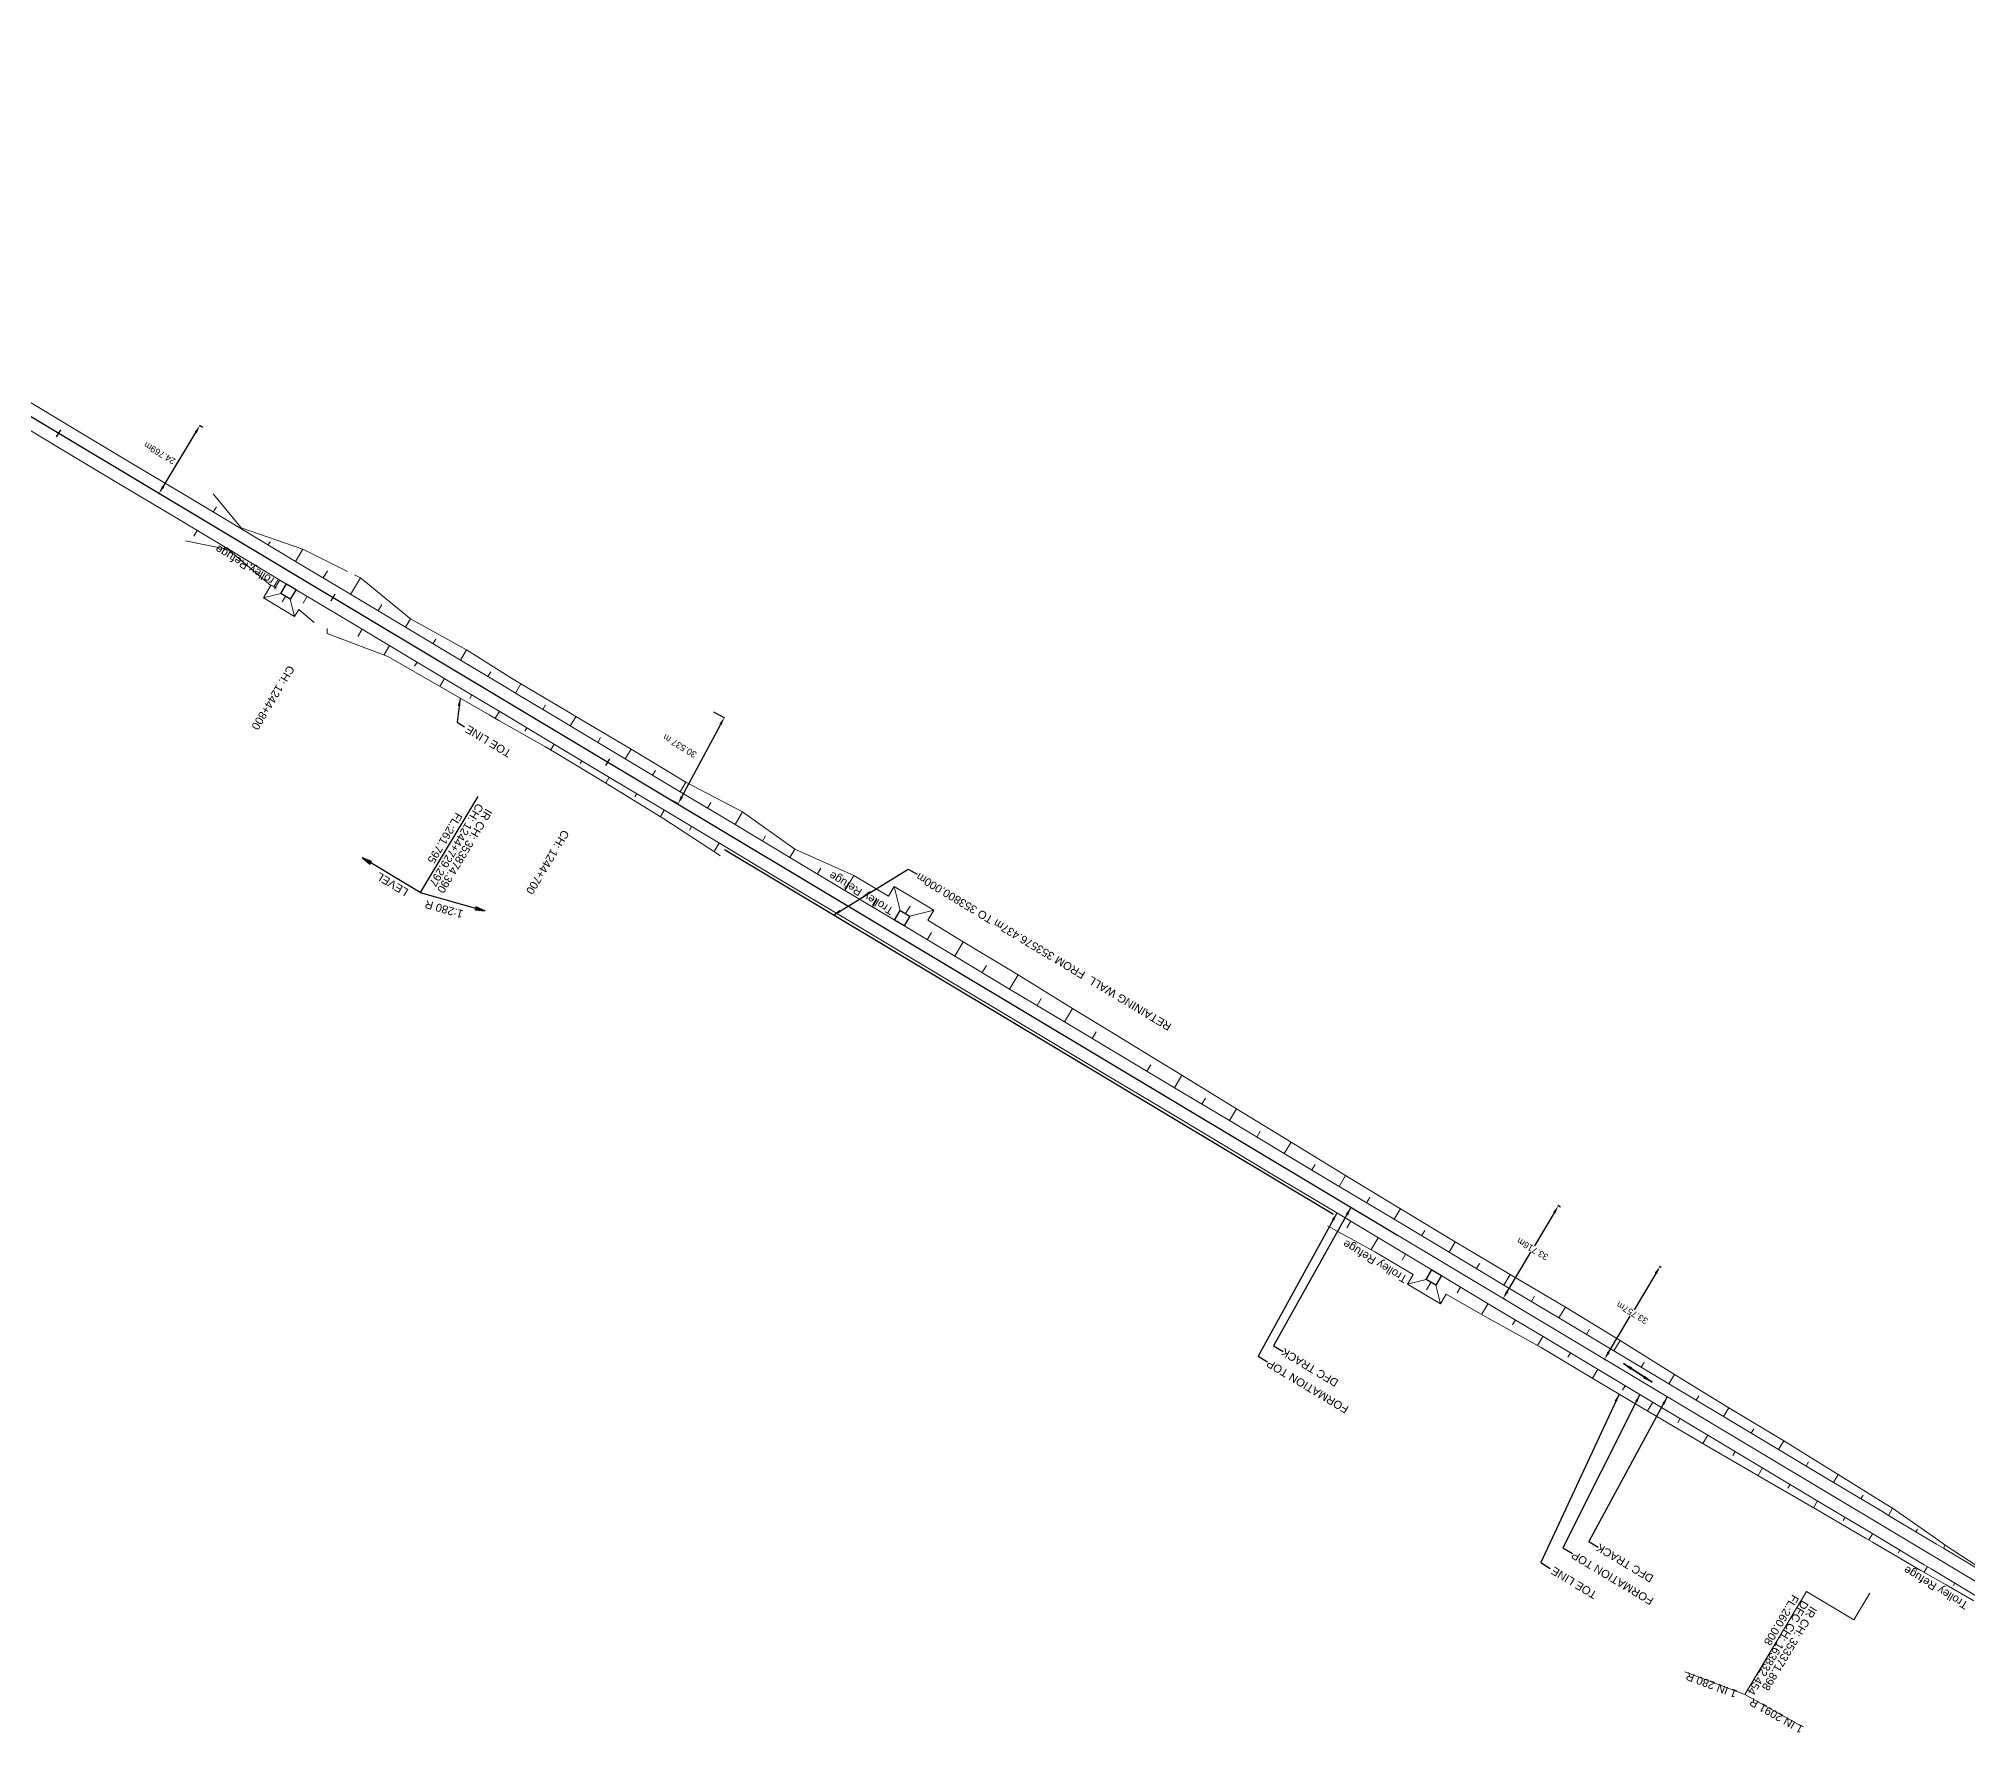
# Model space of a CAD drawing. Header units: metres. Extents: x 593990 to 610403, y 3402023 to 3411833.
# Drawn here: x 599211 to 599813, y 3408290 to 3408819 of the extents above; entities that cross this region are included whole.
import ezdxf
from ezdxf.enums import TextEntityAlignment as Align

# ---------------------------------------------------------------- set-up
doc = ezdxf.new("R2010")
doc.units = ezdxf.units.M
doc.header["$MEASUREMENT"] = 0
doc.linetypes.add('CENTER2', pattern=[1.125, 0.75, -0.125, 0.125, -0.125])
for name, color, linetype, lineweight in [('C-ALIG-DG-LINE', 1, 'CENTER2', 70), ('C-ALIG-LABL-DG', 1, 'Continuous', 25), ('PROPOSED DFCC TOE LINE', 239, 'Continuous', 0), ('PROPOSED DFCC TOE SLOPES', 239, 'Continuous', 0), ('PROPOSED DFCC TRACK', 1, 'Continuous', 0), ('PROPOSED FORMATION LINE - PLAN', 187, 'Continuous', 0), ('PROPOSED GRADES IN PLAN', 10, 'Continuous', 0), ('PROPOSED RETAINING WALL', 154, 'Continuous', 30)]:
    doc.layers.add(name, color=color, linetype=linetype, lineweight=lineweight)
doc.layers.add('Trolley Refuse', color=10, linetype='Continuous')
doc.styles.add('Arial', font='arial.ttf')
doc.styles.get("Standard").update_dxf_attribs({"font": 'arial.ttf'})
doc.styles.add('Style-Arial', font='arial.ttf')
doc.dimstyles.new('ISO-25', dxfattribs={"dimtxt": 2.5, "dimasz": 2.5, "dimexe": 1.25, "dimexo": 0.625, "dimtad": 1, "dimtxsty": 'Standard', "dimcen": 2.5, "dimadec": 0, "dimazin": 0, "dimtfac": 1, "dimtmove": 0, "dimatfit": 3, "dimfxl": 1, "dimarcsym": 0})
doc.dimstyles.get("Standard").update_dxf_attribs({"dimtxt": 0.18, "dimasz": 0.18, "dimexe": 0.18, "dimexo": 0.0625, "dimgap": 0.09, "dimtad": 0, "dimtih": 1, "dimtoh": 1, "dimdec": 4, "dimzin": 0, "dimdsep": 46, "dimtxsty": 'Standard', "dimcen": 0.09, "dimadec": 0, "dimazin": 0, "dimtfac": 1, "dimtdec": 4, "dimtofl": 0, "dimtmove": 0, "dimatfit": 3, "dimfxl": 1, "dimtolj": 1, "dimtzin": 0, "dimarcsym": 0})

# ---------------------------------------------------------------- blocks, each defined once
blk = doc.blocks.new('*D110')
at = {"layer": 'Defpoints', "color": 0, "transparency": 16777216}
for p in [(599421.21, 3408609.05), (599424.7, 3408607.18), (599406.8, 3408582.13)]:
    blk.add_point(p, dxfattribs=at)
at = {"layer": 'PROPOSED DFCC TRACK', "color": 0, "lineweight": -2, "transparency": 16777216}
for p, q in [((599411.47, 3408582.46), (599423.52, 3408604.98)), ((599421.32, 3408608.99), (599424.81, 3408607.12)), ((599406.91, 3408582.07), (599410.4, 3408580.2))]:
    blk.add_line(p, q, dxfattribs=at)
at = {"layer": 'PROPOSED DFCC TRACK', "color": 0, "transparency": 16777216}
for points in [[(599423.15, 3408605.18), (599423.88, 3408604.78), (599424.7, 3408607.18)], [(599411.1, 3408582.66), (599411.84, 3408582.27), (599410.29, 3408580.26)]]:
    blk.add_solid(points, dxfattribs=at)
at = {"layer": 'PROPOSED DFCC TRACK', "color": 0, "lineweight": 0, "transparency": 16777216, "insert": (599410.83, 3408598.34), "char_height": 2, "attachment_point": 5, "rotation": 149, "style": 'Style-Arial'}
blk.add_mtext('\\A1;\\A1;30.537 m', dxfattribs=at)
blk = doc.blocks.new('TerminatorOpen_0.5')
at = {"color": 0, "linetype": 'ByBlock', "lineweight": -2}
for q in [(-1, 0.25), (-1, 0), (-1, -0.25)]:
    blk.add_line((0, 0), q, dxfattribs=at)
blk = doc.blocks.new('*D96')
at = {"layer": 'Defpoints', "color": 0, "transparency": 16777216}
for p in [(599260.88, 3408698.42), (599261.88, 3408697.81), (599249.1, 3408676.6)]:
    blk.add_point(p, dxfattribs=at)
at = {"layer": 'PROPOSED DFCC TRACK', "color": 0, "lineweight": -2, "transparency": 16777216}
for p, q in [((599249.39, 3408679.34), (599259.59, 3408696.27)), ((599261.78, 3408697.88), (599260.78, 3408698.48)), ((599248.99, 3408676.66), (599248, 3408677.26))]:
    blk.add_line(p, q, dxfattribs=at)
at = {"layer": 'PROPOSED DFCC TRACK', "color": 0, "transparency": 16777216}
for points in [[(599259.24, 3408696.49), (599259.95, 3408696.06), (599260.88, 3408698.42)], [(599249.04, 3408679.56), (599249.75, 3408679.13), (599248.1, 3408677.2)]]:
    blk.add_solid(points, dxfattribs=at)
at = {"layer": 'PROPOSED DFCC TRACK', "color": 0, "lineweight": 0, "transparency": 16777216, "insert": (599248.32, 3408689.84), "char_height": 2, "attachment_point": 5, "rotation": 149, "style": 'Style-Arial'}
blk.add_mtext('\\A1;24.769m', dxfattribs=at)
blk = doc.blocks.new('*D138')
at = {"layer": 'Defpoints', "color": 0, "transparency": 16777216}
for p in [(599716.98, 3408435.66), (599717.51, 3408435.34), (599700.19, 3408406.37)]:
    blk.add_point(p, dxfattribs=at)
at = {"layer": 'PROPOSED DFCC TRACK', "color": 0, "lineweight": -2, "transparency": 16777216}
for p, q in [((599717.4, 3408435.41), (599716.87, 3408435.72)), ((599715.7, 3408433.51), (599708.91, 3408422.16)), ((599700.94, 3408408.83), (599707.73, 3408420.19)), ((599700.08, 3408406.44), (599699.55, 3408406.75))]:
    blk.add_line(p, q, dxfattribs=at)
at = {"layer": 'PROPOSED DFCC TRACK', "color": 0, "transparency": 16777216}
for points in [[(599715.34, 3408433.73), (599716.06, 3408433.3), (599716.98, 3408435.66)], [(599700.58, 3408409.05), (599701.3, 3408408.62), (599699.66, 3408406.69)]]:
    blk.add_solid(points, dxfattribs=at)
at = {"layer": 'PROPOSED DFCC TRACK', "color": 0, "lineweight": 0, "transparency": 16777216, "insert": (599708.32, 3408421.17), "char_height": 2, "attachment_point": 5, "rotation": 149, "style": 'Style-Arial'}
blk.add_mtext('\\A1;33.757m', dxfattribs=at)
blk = doc.blocks.new('*D139')
at = {"layer": 'Defpoints', "color": 0, "transparency": 16777216}
for p in [(599685.24, 3408454.62), (599686.02, 3408454.16), (599668.75, 3408425.2)]:
    blk.add_point(p, dxfattribs=at)
at = {"layer": 'PROPOSED DFCC TRACK', "color": 0, "lineweight": -2, "transparency": 16777216}
for p, q in [((599685.91, 3408454.23), (599685.14, 3408454.69)), ((599683.96, 3408452.48), (599677.79, 3408442.11)), ((599669.26, 3408427.81), (599676.61, 3408440.14)), ((599668.65, 3408425.26), (599667.87, 3408425.73))]:
    blk.add_line(p, q, dxfattribs=at)
at = {"layer": 'PROPOSED DFCC TRACK', "color": 0, "transparency": 16777216}
for points in [[(599683.61, 3408452.69), (599684.32, 3408452.26), (599685.24, 3408454.62)], [(599668.9, 3408428.02), (599669.62, 3408427.6), (599667.98, 3408425.66)]]:
    blk.add_solid(points, dxfattribs=at)
at = {"layer": 'PROPOSED DFCC TRACK', "color": 0, "lineweight": 0, "transparency": 16777216, "insert": (599677.2, 3408441.13), "char_height": 2, "attachment_point": 5, "rotation": 149, "style": 'Style-Arial'}
blk.add_mtext('\\A1;33.716m', dxfattribs=at)
blk = doc.blocks.new('Direction')
h = blk.add_hatch(color=256)
h.dxf.hatch_style = 1
h.paths.add_polyline_path([(-5.54, 0), (-4.75, -0.13), (-4.75, 0.13)])
blk.add_lwpolyline([(-5.54, 0), (-4.75, -0.13), (-4.75, 0.13)], close=True)
blk.add_lwpolyline([(0, 0), (-5.54, 0)])
blk = doc.blocks.new('Tick Hor')
blk.add_lwpolyline([(-0.5, 0), (0.5, 0)])

msp = doc.modelspace()

# ---------------------------------------------------------------- linework, layer by layer
at = {"layer": 'C-ALIG-DG-LINE', "color": 1, "linetype": 'Continuous', "lineweight": 30, "flags": 128}
msp.add_lwpolyline([(599635.0375, 3408445.3986), (599010.7832, 3408819.3637)], dxfattribs=at)
at = {"layer": 'PROPOSED DFCC TOE LINE', "lineweight": 0, "flags": 128}
for points in [[(599264.9949, 3408677.0673), (599273.7971, 3408666.5086), (599293.0837, 3408659.7855), (599307.0512, 3408652.8241)], [(599296.6178, 3408636.8843), (599291.8048, 3408640.9573), (599290.4862, 3408638.7561), (599280.7168, 3408644.6085), (599283.0038, 3408648.4263), (599269.7574, 3408659.765), (599256.3714, 3408662.4442)], [(599309.1822, 3408651.762), (599311.0374, 3408650.8374), (599326.6678, 3408638.0109), (599344.1828, 3408628.3306), (599358.1917, 3408619.5441), (599361.1283, 3408617.6995), (599375.3845, 3408609.3259), (599378.3806, 3408607.5806), (599395.5784, 3408597.3707), (599412.6995, 3408587.0328), (599430.4244, 3408577.7028), (599446.7568, 3408566.0483), (599465.1516, 3408557.8365), (599475.9761, 3408551.381), (599477.7821, 3408554.3957), (599490.1165, 3408547.0066), (599488.269, 3408543.9226), (599499.3453, 3408537.0797), (599516.4872, 3408526.7765), (599533.5052, 3408516.2664), (599547.5368, 3408507.7545), (599558.5799, 3408500.9959), (599567.649, 3408495.4264), (599584.7088, 3408484.986), (599601.7674, 3408474.5439), (599618.8016, 3408464.0608), (599635.9025, 3408453.6893), (599653.0308, 3408443.3632), (599670.223, 3408433.1441), (599687.4589, 3408422.9977), (599704.51, 3408412.5429), (599721.4927, 3408401.9741), (599738.5133, 3408391.4682), (599755.6609, 3408381.1747), (599772.6915, 3408370.6856), (599787.6031, 3408361.4349), (599789.6776, 3408360.1222), (599804.1171, 3408350.0835), (599806.1031, 3408348.6232), (599822.87, 3408337.6941)], [(599423.4432, 3408564.0399), (599422.6018, 3408564.6446), (599405.8518, 3408575.602), (599388.7868, 3408586.0336), (599371.6871, 3408596.4073), (599368.6817, 3408598.137), (599354.312, 3408606.3212), (599351.3046, 3408608.0476), (599336.9684, 3408616.2877), (599319.6258, 3408626.2559), (599300.6398, 3408633.4807), (599300.6253, 3408635.0127)], [(599815.0898, 3408331.2219), (599806.3473, 3408336.2181), (599799.9276, 3408339.9011), (599798.5173, 3408340.7358), (599783.356, 3408349.5697), (599781.2247, 3408350.7875), (599766.0819, 3408359.6523), (599748.7707, 3408369.673), (599731.4749, 3408379.7192), (599714.2583, 3408389.8978), (599697.0371, 3408400.0685), (599679.9127, 3408410.401), (599662.357, 3408420.0135), (599650.238, 3408427.0805), (599648.402, 3408424.0171), (599638.1557, 3408430.1581), (599639.9438, 3408433.1415), (599627.8868, 3408440.3087), (599613.1169, 3408448.351)]]:
    msp.add_lwpolyline(points, dxfattribs=at)
at = {"layer": 'PROPOSED DFCC TOE SLOPES', "flags": 128}
for points in [[(599265.0744, 3408671.3997), (599266.0456, 3408673.0209)], [(599260.0867, 3408665.6448), (599259.0318, 3408663.8839)], [(599273.6529, 3408666.2607), (599273.8006, 3408666.5073)], [(599268.6652, 3408660.5058), (599268.3859, 3408660.0395)], [(599282.2314, 3408661.1217), (599282.8377, 3408662.1337)], [(599290.8099, 3408655.9827), (599293.087, 3408659.7839)], [(599277.2437, 3408655.3668), (599276.8457, 3408654.7025)], [(599299.3883, 3408650.8436), (599300.7261, 3408653.0767)], [(599285.8222, 3408650.2278), (599284.1535, 3408647.4422)], [(599307.9668, 3408645.7046), (599311.0403, 3408650.835)], [(599286.1271, 3408645.9651), (599280.7168, 3408644.6085)], [(599287.6284, 3408645.0658), (599286.6149, 3408643.3741)], [(599289.1296, 3408644.1665), (599290.4862, 3408638.7561)], [(599294.4007, 3408645.0887), (599293.1429, 3408642.9891)], [(599316.5453, 3408640.5656), (599317.7004, 3408642.4937)], [(599311.5576, 3408634.8107), (599310.2198, 3408632.5775)], [(599325.1238, 3408635.4266), (599326.6709, 3408638.0092)], [(599320.1361, 3408629.6717), (599318.375, 3408626.7318)], [(599333.7023, 3408630.2876), (599334.5654, 3408631.7283)], [(599342.2808, 3408625.1485), (599344.1859, 3408628.3287)], [(599328.7146, 3408624.5327), (599327.9346, 3408623.2306)], [(599337.2931, 3408619.3936), (599335.8259, 3408616.9444)], [(599350.8593, 3408620.0095), (599351.7592, 3408621.5118)], [(599359.4378, 3408614.8705), (599361.1314, 3408617.6977)], [(599345.8716, 3408614.2546), (599345.1844, 3408613.1075)], [(599368.0162, 3408609.7315), (599368.8853, 3408611.1822)], [(599354.4501, 3408609.1156), (599353.1691, 3408606.9773)], [(599376.5947, 3408604.5924), (599378.3837, 3408607.5788)], [(599363.0286, 3408603.9766), (599362.4435, 3408602.9999)], [(599371.6071, 3408598.8376), (599370.545, 3408597.0646)], [(599385.1732, 3408599.4534), (599386.0779, 3408600.9636)], [(599380.1856, 3408593.6985), (599379.648, 3408592.8012)], [(599393.7517, 3408594.3144), (599395.5815, 3408597.3688)], [(599388.764, 3408588.5595), (599387.6603, 3408586.717)], [(599402.3302, 3408589.1754), (599403.2361, 3408590.6876)], [(599410.9087, 3408584.0364), (599412.7027, 3408587.0311)], [(599397.3425, 3408583.4205), (599396.7688, 3408582.4628)], [(599419.4872, 3408578.8973), (599420.5262, 3408580.6317)], [(599405.921, 3408578.2815), (599404.7276, 3408576.2892)], [(599428.0657, 3408573.7583), (599430.4274, 3408577.7007)], [(599414.4995, 3408573.1425), (599413.8114, 3408571.9938)], [(599436.6442, 3408568.6193), (599437.6189, 3408570.2464)], [(599423.078, 3408568.0034), (599421.4983, 3408565.3665)], [(599445.2226, 3408563.4803), (599446.7601, 3408566.0468)], [(599453.8011, 3408558.3413), (599454.8793, 3408560.1411)], [(599462.3796, 3408553.2022), (599465.1547, 3408557.8346)], [(599470.9581, 3408548.0632), (599472.3507, 3408550.3879)], [(599479.6529, 3408546.9345), (599477.7821, 3408554.3957)], [(599481.3353, 3408545.9267), (599482.7329, 3408548.2598)], [(599482.6553, 3408545.1359), (599490.1165, 3408547.0066)], [(599488.1151, 3408537.7852), (599489.4776, 3408540.0597)], [(599496.6936, 3408532.6462), (599499.3484, 3408537.0778)], [(599505.2721, 3408527.5071), (599506.5957, 3408529.7167)], [(599513.8506, 3408522.3681), (599516.4903, 3408526.7746)], [(599522.429, 3408517.2291), (599523.7142, 3408519.3743)], [(599531.0075, 3408512.0901), (599533.5083, 3408516.2646)], [(599539.586, 3408506.9511), (599540.8221, 3408509.0145)], [(599556.743, 3408496.673), (599557.9366, 3408498.6655)], [(599565.3215, 3408491.534), (599567.6521, 3408495.4245)], [(599573.9, 3408486.395), (599575.041, 3408488.2996)], [(599582.4785, 3408481.256), (599584.7119, 3408484.9841)], [(599591.057, 3408476.1169), (599592.1491, 3408477.94)], [(599599.6354, 3408470.9779), (599601.7705, 3408474.542)], [(599608.2139, 3408465.8389), (599609.2508, 3408467.5697)], [(599616.7924, 3408460.6999), (599618.8047, 3408464.0589)], [(599625.3709, 3408455.5608), (599626.363, 3408457.217)], [(599633.9494, 3408450.4218), (599635.9057, 3408453.6874)], [(599620.3832, 3408449.806), (599619.161, 3408447.7657)], [(599628.9617, 3408444.6669), (599626.7287, 3408440.9393)], [(599642.5279, 3408445.2828), (599643.4988, 3408446.9036)], [(599651.1064, 3408440.1438), (599653.0339, 3408443.3614)], [(599637.5402, 3408439.5279), (599636.4452, 3408437.7)], [(599659.6849, 3408435.0048), (599660.6574, 3408436.6283)], [(599643.9487, 3408431.6093), (599638.1557, 3408430.1581)], [(599645.4503, 3408430.7093), (599644.0371, 3408428.3502)], [(599646.9508, 3408429.81), (599648.402, 3408424.0171)], [(599668.2633, 3408429.8657), (599670.2262, 3408433.1423)], [(599654.6972, 3408429.2499), (599653.6384, 3408427.4824)], [(599663.2757, 3408424.1109), (599661.2188, 3408420.6773)], [(599676.8418, 3408424.7267), (599677.843, 3408426.3979)], [(599671.8542, 3408418.9718), (599670.9162, 3408417.4062)], [(599685.4203, 3408419.5877), (599687.462, 3408422.9958)], [(599680.4327, 3408413.8328), (599678.7562, 3408411.0343)], [(599693.9988, 3408414.4487), (599694.9932, 3408416.1085)], [(599702.5773, 3408409.3097), (599704.513, 3408412.541)], [(599689.0111, 3408408.6938), (599688.1789, 3408407.3046)], [(599711.1558, 3408404.1706), (599712.0801, 3408405.7136)], [(599697.5896, 3408403.5548), (599695.9089, 3408400.7492)], [(599719.7343, 3408399.0316), (599721.4958, 3408401.9721)], [(599706.1681, 3408398.4157), (599705.3406, 3408397.0345)], [(599728.3128, 3408393.8926), (599729.1594, 3408395.3059)], [(599714.7466, 3408393.2767), (599713.1238, 3408390.5678)], [(599723.3251, 3408388.1377), (599722.5287, 3408386.8084)], [(599736.8913, 3408388.7536), (599738.5164, 3408391.4664)], [(599731.9036, 3408382.9987), (599730.3407, 3408380.3897)], [(599745.4697, 3408383.6146), (599746.28, 3408384.9671)], [(599740.4821, 3408377.8597), (599739.7327, 3408376.6088)], [(599754.0482, 3408378.4755), (599755.664, 3408381.1728)], [(599749.0606, 3408372.7206), (599747.6313, 3408370.3348)], [(599762.6267, 3408373.3365), (599763.403, 3408374.6324)], [(599771.2052, 3408368.1975), (599772.6946, 3408370.6837)], [(599757.6391, 3408367.5816), (599756.9625, 3408366.4522)], [(599779.7837, 3408363.0585), (599780.4885, 3408364.2349)], [(599766.2175, 3408362.4426), (599764.9415, 3408360.3125)], [(599774.796, 3408357.3036), (599774.1856, 3408356.2846)], [(599788.3622, 3408357.9195), (599789.6805, 3408360.1202)], [(599783.3745, 3408352.1646), (599782.2117, 3408350.2235)], [(599796.9407, 3408352.7804), (599797.4254, 3408353.5896)], [(599791.953, 3408347.0255), (599791.4057, 3408346.1119)], [(599805.5192, 3408347.6414), (599806.1061, 3408348.6212)], [(599800.5315, 3408341.8865), (599799.4954, 3408340.1569)], [(599809.11, 3408336.7475), (599808.6396, 3408335.9622)]]:
    msp.add_lwpolyline(points, dxfattribs=at)
at = {"layer": 'PROPOSED DFCC TRACK', "linetype": 'Continuous', "lineweight": 0, "flags": 128}
msp.add_lwpolyline([(599865.5194, 3408307.3264), (599010.7832, 3408819.3637)], dxfattribs=at)
at = {"layer": 'PROPOSED FORMATION LINE - PLAN', "lineweight": 0, "flags": 128}
for points in [[(599822.673, 3408337.3652), (599805.5161, 3408347.6433), (599803.4108, 3408348.9045), (599788.3591, 3408357.9213), (599786.2538, 3408359.1825), (599771.2021, 3408368.1994), (599754.0451, 3408378.4774), (599736.8881, 3408388.7554), (599719.7312, 3408399.0335), (599702.5742, 3408409.3115), (599685.4172, 3408419.5896), (599668.2602, 3408429.8676), (599651.1033, 3408440.1457), (599633.9463, 3408450.4237), (599616.7893, 3408460.7017), (599599.6323, 3408470.9798), (599582.4753, 3408481.2578), (599565.3184, 3408491.5359), (599548.1614, 3408501.8139), (599531.0044, 3408512.0919), (599513.8474, 3408522.37), (599496.6905, 3408532.648), (599479.5335, 3408542.9261), (599462.3765, 3408553.2041), (599445.2195, 3408563.4821), (599428.0626, 3408573.7602), (599410.9056, 3408584.0382), (599393.7486, 3408594.3163), (599376.5916, 3408604.5943), (599373.6174, 3408606.3761), (599359.4346, 3408614.8724), (599356.4604, 3408616.6541), (599342.2777, 3408625.1504), (599325.1207, 3408635.4284), (599307.9637, 3408645.7065), (599290.8067, 3408655.9845), (599273.6498, 3408666.2626), (599256.4928, 3408676.5406), (599239.3358, 3408686.8186), (599222.1788, 3408697.0967), (599205.0219, 3408707.3747)], [(599818.8188, 3408330.9314), (599801.6618, 3408341.2094), (599799.5565, 3408342.4706), (599784.5048, 3408351.4875), (599782.3995, 3408352.7486), (599767.3478, 3408361.7655), (599750.1909, 3408372.0435), (599733.0339, 3408382.3216), (599715.8769, 3408392.5996), (599698.7199, 3408402.8777), (599681.5629, 3408413.1557), (599664.406, 3408423.4337), (599647.249, 3408433.7118), (599630.092, 3408443.9898), (599612.935, 3408454.2679), (599595.7781, 3408464.5459), (599578.6211, 3408474.8239), (599561.4641, 3408485.102), (599544.3071, 3408495.38), (599527.1502, 3408505.6581), (599509.9932, 3408515.9361), (599492.8362, 3408526.2142), (599475.6792, 3408536.4922), (599458.5222, 3408546.7702), (599441.3653, 3408557.0483), (599424.2083, 3408567.3263), (599407.0513, 3408577.6044), (599389.8943, 3408587.8824), (599372.7374, 3408598.1604), (599369.7631, 3408599.9422), (599355.5804, 3408608.4385), (599352.6061, 3408610.2202), (599338.4234, 3408618.7165), (599321.2664, 3408628.9946), (599304.1094, 3408639.2726), (599286.9525, 3408649.5507), (599269.7955, 3408659.8287), (599252.6385, 3408670.1067), (599235.4815, 3408680.3848), (599218.3246, 3408690.6628), (599201.1676, 3408700.9409)]]:
    msp.add_lwpolyline(points, dxfattribs=at)
at = {"layer": 'PROPOSED GRADES IN PLAN'}
msp.add_line((599762.8191, 3408334.1423), (599743.5478, 3408301.973), dxfattribs=at)
msp.add_lwpolyline([(599762.8191, 3408334.1423), (599777.6043, 3408325.2851), (599782.5846, 3408333.5987)], dxfattribs=at)
at = {"layer": 'PROPOSED GRADES IN PLAN', "flags": 128}
msp.add_lwpolyline([(599760.9503, 3408292.1165), (599743.5478, 3408301.973), (599724.8143, 3408308.977)], dxfattribs=at)
at = {"layer": 'PROPOSED RETAINING WALL', "flags": 128}
msp.add_lwpolyline([(599615.059, 3408451.9179), (599424.7618, 3408565.8749)], dxfattribs=at)
at = {"layer": 'Trolley Refuse'}
for points in [[(599287.9258, 3408648.9676), (599290.9283, 3408647.1689), (599289.1296, 3408644.1665), (599286.1271, 3408645.9651)], [(599479.6529, 3408546.9345), (599482.6553, 3408545.1359), (599480.8567, 3408542.1334), (599477.8542, 3408543.932)], [(599645.7479, 3408434.6114), (599648.75, 3408432.8121), (599646.9508, 3408429.81), (599643.9487, 3408431.6093)]]:
    msp.add_lwpolyline(points, close=True, dxfattribs=at)

# ---------------------------------------------------------------- block references
at = {"layer": 'C-ALIG-LABL-DG', "color": 1, "linetype": 'Continuous', "lineweight": 25}
for name, p, xscale, yscale, zscale, rotation in [('Tick Hor', (599216.6594, 3408696.0318), 2.5, 2.5, 2.5, 239.0759037405221), ('Tick Hor', (599302.4443, 3408644.6416), 2.5, 2.5, 2.5, 239.0759037405221), ('Tick Hor', (599388.2291, 3408593.2514), 2.5, 2.5, 2.5, 239.0759037405221), ('Direction', (599329.6931, 3408552.547), 3.789791541545083, 3.789791541545083, 3.789791541545083, 329.0759037404478)]:
    msp.add_blockref(name, p, dxfattribs=dict(at, xscale=xscale, yscale=yscale, zscale=zscale, rotation=rotation))

# ---------------------------------------------------------------- texts
at = {"layer": 'PROPOSED DFCC TOE LINE', "lineweight": 0}
for p in [(599344.8203, 3408604.9458, 306.8582), (599683.9656, 3408341.9894, 306.8582)]:
    msp.add_text('TOE LINE', height=2.5, rotation=149, dxfattribs=at).set_placement(p, align=Align.RIGHT)
at = {"layer": 'PROPOSED DFCC TRACK', "color": 10, "linetype": 'Continuous', "lineweight": -3, "ltscale": 5}
for p in [(599599.6813, 3408410.3575), (599698.1232, 3408349.2304)]:
    msp.add_text('DFC TRACK', height=2.5, rotation=149, dxfattribs=at).set_placement(p, align=Align.RIGHT)
at = {"layer": 'PROPOSED FORMATION LINE - PLAN', "lineweight": 0}
for p in [(599595.0619, 3408406.7373, 306.8582), (599690.3085, 3408346.8868, 306.8582)]:
    msp.add_text('FORMATION TOP', height=2.5, rotation=149, dxfattribs=at).set_placement(p, align=Align.RIGHT)
at = {"layer": 'PROPOSED GRADES IN PLAN', "color": 7, "lineweight": 0, "insert": (599351.2934, 3408578.3481), "char_height": 2.5, "attachment_point": 4, "rotation": 239.0759, "line_spacing_factor": 0.84, "style": 'Style-Arial'}
msp.add_mtext('IR CH: 353874.390', dxfattribs=at)
at = {"layer": 'PROPOSED GRADES IN PLAN', "char_height": 2.5, "style": 'Style-Arial'}
for s, insert, attachment_point, rotation, line_spacing_factor in [('DFC CH: 163832.454\\PFL:260.008', (599760.9618, 3408331.8528), 4, 239.0759037, 0.84), ('1 IN 280 R', (599741.3228, 3408303.1607), 7, 159.5003118, 0.72), ('1 IN 2091 R', (599745.8874, 3408301.031), 9, 150.4736789, 0.72)]:
    msp.add_mtext(s, dxfattribs=dict(at, insert=insert, attachment_point=attachment_point, rotation=rotation, line_spacing_factor=line_spacing_factor))
at = {"layer": 'PROPOSED GRADES IN PLAN', "color": 7, "insert": (599765.1002, 3408329.1488), "char_height": 2.5, "attachment_point": 4, "rotation": 239.0965555, "line_spacing_factor": 0.84, "style": 'Style-Arial'}
msp.add_mtext('IR CH: 353371.898', dxfattribs=at)
at = {"layer": 'PROPOSED RETAINING WALL'}
msp.add_text('RETAINING WALL  FROM 353576.437m TO 353800.000m  ', height=2.5, rotation=149, dxfattribs=at).set_placement((599483.9701, 3408559.8307, 872.2748), align=Align.RIGHT)
at = {"layer": 'Trolley Refuse'}
for p in [(599286.1193, 3408649.5733), (599477.8464, 3408547.5403), (599638.3685, 3408432.4615), (599813.5271, 3408330.5622)]:
    msp.add_text('Trolley Refuge', height=2.5, rotation=149.1766896, dxfattribs=at).set_placement(p)

# ---------------------------------------------------------------- dimensions: what is measured, and where the dimension line sits
at = {"layer": 'PROPOSED DFCC TRACK', "color": 10, "lineweight": 0}
for base, p1, p2, angle, text, picture, middle in [((599260.8837, 3408698.4159), (599249.1014, 3408676.5971), (599261.883, 3408697.814), 58.9343303, '<>m', '*D96', (599248.3161, 3408689.8377)), ((599424.6966, 3408607.184), (599406.8001, 3408582.1263), (599421.2055, 3408609.0518), 61.85277, '\\A1;<> m', '*D110', (599410.8312, 3408598.3376))]:
    dim = msp.add_linear_dim(base=base, p1=p1, p2=p2, angle=angle, text=text, dimstyle='Standard', override={"dimtxt": 2, "dimasz": 2.5, "dimexe": 0.125, "dimexo": 0.125, "dimgap": 0.125, "dimtad": 1, "dimtih": 0, "dimtoh": 0, "dimdec": 3, "dimzin": 11, "dimtxsty": 'Style-Arial', "dimsah": 1, "dimadec": 4, "dimazin": 3, "dimtmove": 2, "dimatfit": 1, "dimldrblk": 'TerminatorOpen_0.5', "dimfrac": 2, "dimtzin": 11}, dxfattribs=at)
    dim.commit()
    dim.dimension.update_dxf_attribs({"geometry": picture, "text_midpoint": middle, "dimtype": 129, "text_rotation": 149})
dim = msp.add_linear_dim(base=(599685.244, 3408454.6225), p1=(599668.7531, 3408425.201), p2=(599686.0177, 3408454.1613), angle=59.1989434, dimstyle='Standard', override={"dimtxt": 2, "dimasz": 2.5, "dimexe": 0.125, "dimexo": 0.125, "dimgap": 0.125, "dimtad": 1, "dimtih": 0, "dimtoh": 0, "dimdec": 3, "dimzin": 11, "dimpost": 'm', "dimtxsty": 'Style-Arial', "dimsah": 1, "dimadec": 4, "dimazin": 3, "dimtmove": 2, "dimatfit": 1, "dimldrblk": 'TerminatorOpen_0.5', "dimfrac": 2, "dimtzin": 11}, dxfattribs=at)
dim.commit()
dim.dimension.update_dxf_attribs({"geometry": '*D139', "text_midpoint": (599677.199, 3408441.1274), "dimtype": 129, "text_rotation": 149})
dim = msp.add_aligned_dim(p1=(599700.1851, 3408406.3713), p2=(599717.5101, 3408435.3431), distance=0.617, dimstyle='Standard', override={"dimtxt": 2, "dimasz": 2.5, "dimexe": 0.125, "dimexo": 0.125, "dimgap": 0.125, "dimtad": 1, "dimtih": 0, "dimtoh": 0, "dimdec": 3, "dimzin": 11, "dimpost": 'm', "dimtxsty": 'Style-Arial', "dimsah": 1, "dimadec": 4, "dimazin": 3, "dimtmove": 2, "dimatfit": 1, "dimldrblk": 'TerminatorOpen_0.5', "dimfrac": 2, "dimtzin": 11}, dxfattribs=at)
dim.commit()
dim.dimension.update_dxf_attribs({"geometry": '*D138', "text_midpoint": (599708.3181, 3408421.1738), "text_rotation": 149})

# ---------------------------------------------------------------- leaders
at = {"layer": 'PROPOSED DFCC TOE LINE', "lineweight": 0}
for points in [[(599342.1778, 3408613.2934), (599341.2177, 3408605.7289), (599343.5748, 3408604.3091)], [(599704.2318, 3408395.8193), (599679.7611, 3408343.1352), (599682.7202, 3408341.3527)]]:
    msp.add_leader(points, dimstyle='ISO-25', override={"dimtxt": 3, "dimasz": 2.5, "dimgap": 0.625, "dimtad": 0, "dimdec": 3, "dimzin": 2, "dimtdec": 3}, dxfattribs=at)
at = {"layer": 'PROPOSED DFCC TRACK', "color": 10, "linetype": 'Continuous', "lineweight": -3, "ltscale": 5}
for points in [[(599620.4651, 3408454.1283, 130.919), (599596.2881, 3408410.9234, 130.919), (599599.2472, 3408409.1409, 130.919)], [(599719.2745, 3408394.9357, 130.919), (599694.7299, 3408349.7964, 130.919), (599697.689, 3408348.0139, 130.919)]]:
    msp.add_leader(points, dimstyle='ISO-25', override={"dimtxt": 3, "dimasz": 2.5, "dimgap": 0.625, "dimtad": 0, "dimdec": 3, "dimzin": 2, "dimtdec": 3}, dxfattribs=at)
at = {"layer": 'PROPOSED DFCC TRACK', "linetype": 'Continuous', "lineweight": 0}
for points in [[(599705.5784, 3408405.3841), (599714.5068, 3408399.5232)], [(599714.5068, 3408399.5232), (599705.5784, 3408405.3841)]]:
    msp.add_leader(points, dimstyle='ISO-25', override={"dimtxt": 3, "dimasz": 3, "dimtad": 0, "dimdec": 3, "dimzin": 2, "dimtdec": 3}, dxfattribs=at)
at = {"layer": 'PROPOSED FORMATION LINE - PLAN', "lineweight": 0}
for points in [[(599616.073, 3408452.3881), (599591.4484, 3408407.6644), (599594.4075, 3408405.8819)], [(599710.721, 3408395.6883), (599686.695, 3408347.814), (599689.6541, 3408346.0314)]]:
    msp.add_leader(points, dimstyle='ISO-25', override={"dimtxt": 3, "dimasz": 2.5, "dimgap": 0.625, "dimtad": 0, "dimdec": 3, "dimzin": 2, "dimtdec": 3}, dxfattribs=at)
at = {"layer": 'PROPOSED RETAINING WALL', "linetype": 'Continuous', "lineweight": 0, "ltscale": 5}
msp.add_leader([(599458.7799, 3408545.5036), (599482.1797, 3408559.8645), (599485.0041, 3408558.2405)], dimstyle='ISO-25', override={"dimtxt": 3, "dimtad": 0, "dimdec": 3, "dimzin": 2, "dimtdec": 3}, dxfattribs=at)

# ---------------------------------------------------------------- next in the draw order: texts
at = {"layer": 'C-ALIG-LABL-DG', "color": 1, "linetype": 'Continuous', "lineweight": 25, "char_height": 2.5, "style": 'Arial', "bg_fill": 3, "box_fill_scale": 1.04, "bg_fill_color": 256, "bg_fill_true_color": 13158600, "bg_fill_transparency": 0}
for s, insert, width, attachment_point, rotation in [('CH: 1244+800', (599289.5453, 3408623.1096), 22.502814, 4, 239.0759037), ('CH: 1244+700', (599375.3302, 3408571.7193), 22.502814, 4, 239.0759037), ('LEVEL', (599326.2626, 3408553.3965), 10.597766, 7, 149.0759037), ('1:280 R', (599331.6156, 3408550.2239), 11.925716, 9, 164.0759037)]:
    msp.add_mtext(s, dxfattribs=dict(at, insert=insert, width=width, attachment_point=attachment_point, rotation=rotation))

# ---------------------------------------------------------------- next in the draw order: texts
at = {"layer": 'C-ALIG-LABL-DG', "color": 1, "linetype": 'Continuous', "lineweight": 25, "insert": (599339.2296, 3408568.4661), "char_height": 2.5, "width": 29.376808, "attachment_point": 5, "rotation": 239.0759037, "style": 'Arial', "bg_fill": 3, "box_fill_scale": 1.04, "bg_fill_color": 256, "bg_fill_true_color": 13158600, "bg_fill_transparency": 0}
msp.add_mtext('CH: 1244+729.297\\PFL:261.795', dxfattribs=at)

# ---------------------------------------------------------------- next in the draw order: linework, layer by layer
at = {"layer": 'C-ALIG-LABL-DG', "color": 1, "linetype": 'Continuous', "lineweight": 25}
msp.add_line((599347.6797, 3408582.5717), (599329.6931, 3408552.547), dxfattribs=at)

# ---------------------------------------------------------------- next in the draw order: block references
at = {"layer": 'C-ALIG-LABL-DG', "color": 1, "linetype": 'Continuous', "lineweight": 25, "xscale": 3.789791541545081, "yscale": 3.789791541545081, "zscale": 3.789791541545081, "rotation": 164.0759037404478}
msp.add_blockref('Direction', (599329.6931, 3408552.547), dxfattribs=at)

doc.saveas('drawing.dxf')
